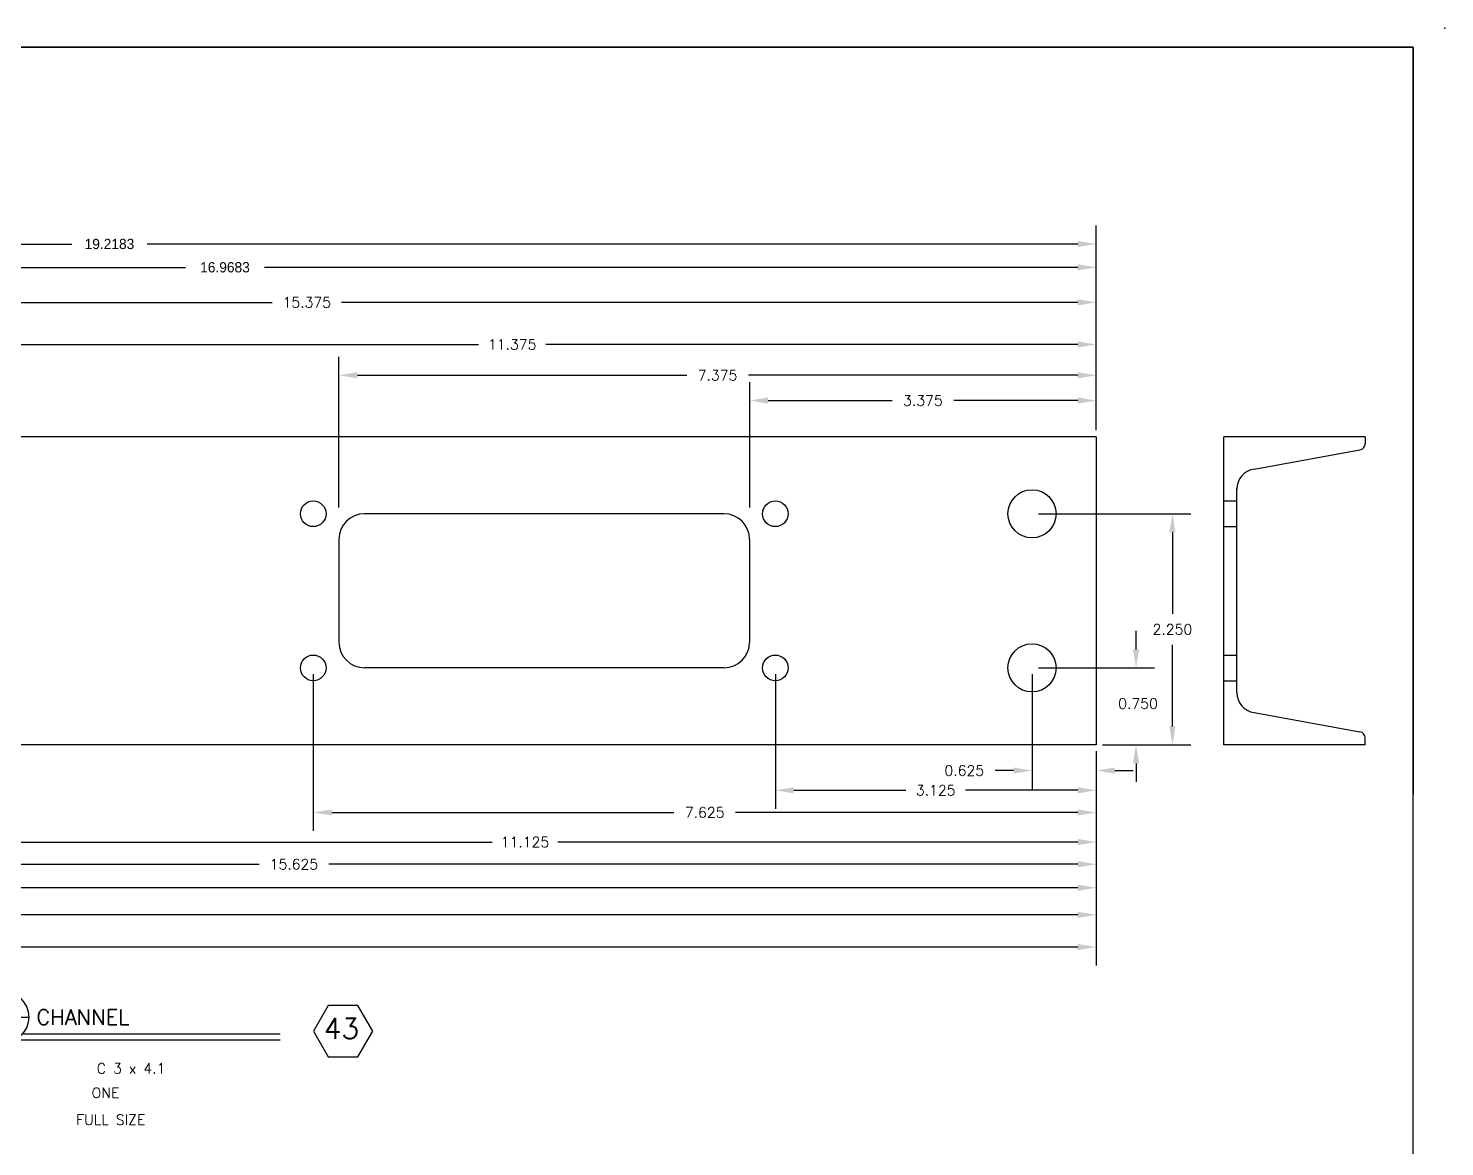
# Model space of a CAD drawing. Extents: x -0.3 to 33.6, y -0.2 to 21.2.
# Drawn here: x 19.51 to 33.31, y 10.3 to 21.18 of the extents above; entities that cross this region are included whole.
import ezdxf
from ezdxf.enums import TextEntityAlignment as Align

# ---------------------------------------------------------------- set-up
doc = ezdxf.new("R2010")
doc.units = 0
doc.header["$MEASUREMENT"] = 0
doc.linetypes.add('HIDDEN2', pattern=[0.1875, 0.125, -0.0625])
doc.layers.get('0').update_dxf_attribs({"linetype": 'CONTINUOUS'})
doc.layers.get('DEFPOINTS').update_dxf_attribs({"linetype": 'CONTINUOUS'})
for name, color, linetype in [('BORDER', 5, 'CONTINUOUS'), ('DIM', 1, 'CONTINUOUS'), ('HIDDEN2', 6, 'HIDDEN2'), ('OBJECT', 3, 'CONTINUOUS'), ('TEXT', 1, 'CONTINUOUS')]:
    doc.layers.add(name, color=color, linetype=linetype)
doc.styles.add('ROMANS', font='romans')
doc.styles.add('SIMPLEX', font='simplex')
doc.dimstyles.get("Standard").update_dxf_attribs({"dimtxt": 0.1, "dimasz": 0.18, "dimexe": 0.18, "dimexo": 0.0625, "dimgap": 0.1, "dimtad": 0, "dimtih": 1, "dimtoh": 1, "dimdec": 3, "dimzin": 0, "dimdsep": 46, "dimtxsty": 'SIMPLEX', "dimcen": 0.1, "dimclrd": 256, "dimclre": 256, "dimclrt": 256, "dimadec": 0, "dimazin": 0, "dimtfac": 0.8, "dimtdec": 3, "dimtofl": 0, "dimtmove": 2, "dimatfit": 3, "dimfxl": 1, "dimtolj": 1, "dimtzin": 0, "dimarcsym": 0})

# ---------------------------------------------------------------- blocks, each defined once
blk = doc.blocks.new('P-TITLE')
for p, q in [((-1.5625, -0.6375), (-1.0625, -0.6375)), ((-1.1125, -0.8), (1.3875, -0.8)), ((1.3875, -0.8625), (-1.1875, -0.8625))]:
    blk.add_line(p, q)
at = {"layer": 'DIM', "color": 7}
blk.add_circle((-1.3125, -0.6375), 0.25, dxfattribs=at)
at = {"style": 'ROMANS'}
for tag, p in [('NO.', (-1.3125, -0.5375)), ('PAGE', (-1.3125, -0.7375))]:
    blk.add_attdef(tag, text='', height=0.12, dxfattribs=at).set_placement(p, align=Align.MIDDLE)
for tag, p, height in [('DESCRIPTION', (-0.9875, -0.7125), 0.15), ('MATERIAL', (-0.4, -1.1875), 0.1), ('#_REQUIRED', (-0.45, -1.425), 0.1), ('SCALE', (-0.6, -1.6875), 0.1)]:
    blk.add_attdef(tag, p, '', height=height, dxfattribs=at)
at = {"style": 'ROMANS', "flags": 2}
for tag, p in [('MATERIAL:', (-1.1625, -1.1875)), ('#_REQD:', (-1.1625, -1.4375)), ('SCALE:', (-1.1625, -1.6875))]:
    blk.add_attdef(tag, p, '', height=0.1, dxfattribs=at)
blk = doc.blocks.new('*D29')
at = {"linetype": 'ByBlock', "transparency": 16777216}
for p, q in [((19.159, 17.837), (19.159, 16.719)), ((19.784, 17.087), (19.784, 16.719)), ((18.979, 16.899), (18.799, 16.899)), ((19.964, 16.899), (20.144, 16.899))]:
    blk.add_line(p, q, dxfattribs=at)
for points in [[(18.979, 16.929), (18.979, 16.869), (19.159, 16.899)], [(19.964, 16.929), (19.964, 16.869), (19.784, 16.899)]]:
    blk.add_solid(points, dxfattribs=at)
at = {"layer": 'DEFPOINTS', "color": 0, "linetype": 'ByBlock', "transparency": 16777216}
for p in [(19.159, 17.899), (19.784, 17.149), (19.159, 16.899)]:
    blk.add_point(p, dxfattribs=at)
at = {"linetype": 'ByBlock', "transparency": 16777216, "style": 'SIMPLEX'}
blk.add_text('0.625', height=0.1, dxfattribs=at).set_placement((18.499, 16.899), align=Align.MIDDLE_CENTER)
blk = doc.blocks.new('*D30')
at = {"linetype": 'ByBlock', "transparency": 16777216}
for p, q in [((16.659, 17.837), (16.659, 16.527)), ((19.784, 17.087), (19.784, 16.527)), ((16.839, 16.707), (17.931, 16.707)), ((19.604, 16.707), (18.512, 16.707))]:
    blk.add_line(p, q, dxfattribs=at)
for points in [[(16.839, 16.737), (16.839, 16.677), (16.659, 16.707)], [(19.604, 16.737), (19.604, 16.677), (19.784, 16.707)]]:
    blk.add_solid(points, dxfattribs=at)
at = {"layer": 'DEFPOINTS', "color": 0, "linetype": 'ByBlock', "transparency": 16777216}
for p in [(16.659, 17.899), (19.784, 17.149), (16.659, 16.707)]:
    blk.add_point(p, dxfattribs=at)
at = {"linetype": 'ByBlock', "transparency": 16777216, "style": 'SIMPLEX'}
blk.add_text('3.125', height=0.1, dxfattribs=at).set_placement((18.221, 16.707), align=Align.MIDDLE_CENTER)
blk = doc.blocks.new('*D31')
at = {"linetype": 'ByBlock', "transparency": 16777216}
for p, q in [((12.159, 17.837), (12.159, 16.311)), ((19.784, 17.087), (19.784, 16.311)), ((12.339, 16.491), (15.671, 16.491)), ((19.604, 16.491), (16.271, 16.491))]:
    blk.add_line(p, q, dxfattribs=at)
for points in [[(12.339, 16.521), (12.339, 16.461), (12.159, 16.491)], [(19.604, 16.521), (19.604, 16.461), (19.784, 16.491)]]:
    blk.add_solid(points, dxfattribs=at)
at = {"layer": 'DEFPOINTS', "color": 0, "linetype": 'ByBlock', "transparency": 16777216}
for p in [(12.159, 17.899), (19.784, 17.149), (12.159, 16.491)]:
    blk.add_point(p, dxfattribs=at)
at = {"linetype": 'ByBlock', "transparency": 16777216, "style": 'SIMPLEX'}
blk.add_text('7.625', height=0.1, dxfattribs=at).set_placement((15.971, 16.491), align=Align.MIDDLE_CENTER)
blk = doc.blocks.new('*D32')
at = {"linetype": 'ByBlock', "transparency": 16777216}
for p, q in [((8.659, 17.837), (8.659, 16.023)), ((19.784, 17.087), (19.784, 16.023)), ((8.839, 16.203), (13.902, 16.203)), ((19.604, 16.203), (14.54, 16.203))]:
    blk.add_line(p, q, dxfattribs=at)
for points in [[(8.839, 16.233), (8.839, 16.173), (8.659, 16.203)], [(19.604, 16.233), (19.604, 16.173), (19.784, 16.203)]]:
    blk.add_solid(points, dxfattribs=at)
at = {"layer": 'DEFPOINTS', "color": 0, "linetype": 'ByBlock', "transparency": 16777216}
for p in [(8.659, 17.899), (19.784, 17.149), (8.659, 16.203)]:
    blk.add_point(p, dxfattribs=at)
at = {"linetype": 'ByBlock', "transparency": 16777216, "style": 'SIMPLEX'}
blk.add_text('11.125', height=0.1, dxfattribs=at).set_placement((14.221, 16.203), align=Align.MIDDLE_CENTER)
blk = doc.blocks.new('*D33')
at = {"linetype": 'ByBlock', "transparency": 16777216}
for p, q in [((4.159, 17.837), (4.159, 15.807)), ((19.784, 17.087), (19.784, 15.807)), ((4.339, 15.987), (11.633, 15.987)), ((19.604, 15.987), (12.309, 15.987))]:
    blk.add_line(p, q, dxfattribs=at)
for points in [[(4.339, 16.017), (4.339, 15.957), (4.159, 15.987)], [(19.604, 16.017), (19.604, 15.957), (19.784, 15.987)]]:
    blk.add_solid(points, dxfattribs=at)
at = {"layer": 'DEFPOINTS', "color": 0, "linetype": 'ByBlock', "transparency": 16777216}
for p in [(4.159, 17.899), (19.784, 17.149), (4.159, 15.987)]:
    blk.add_point(p, dxfattribs=at)
at = {"linetype": 'ByBlock', "transparency": 16777216, "style": 'SIMPLEX'}
blk.add_text('15.625', height=0.1, dxfattribs=at).set_placement((11.971, 15.987), align=Align.MIDDLE_CENTER)
blk = doc.blocks.new('*D34')
at = {"linetype": 'ByBlock', "transparency": 16777216}
for p, q in [((19.221, 20.406), (20.706, 20.406)), ((20.526, 20.226), (20.526, 19.431)), ((20.526, 18.336), (20.526, 19.131)), ((19.846, 18.156), (20.706, 18.156))]:
    blk.add_line(p, q, dxfattribs=at)
for points in [[(20.496, 20.226), (20.556, 20.226), (20.526, 20.406)], [(20.496, 18.336), (20.556, 18.336), (20.526, 18.156)]]:
    blk.add_solid(points, dxfattribs=at)
at = {"layer": 'DEFPOINTS', "color": 0, "linetype": 'ByBlock', "transparency": 16777216}
for p in [(19.159, 20.406), (20.526, 20.406), (19.784, 18.156)]:
    blk.add_point(p, dxfattribs=at)
at = {"linetype": 'ByBlock', "transparency": 16777216, "style": 'SIMPLEX'}
blk.add_text('2.250', height=0.1, dxfattribs=at).set_placement((20.526, 19.281), align=Align.MIDDLE_CENTER)
blk = doc.blocks.new('*D42')
at = {"linetype": 'ByBlock', "transparency": 16777216}
for p, q in [((1.733, 15.678), (1.733, 13.155)), ((30.642, 14.928), (30.642, 13.155)), ((1.913, 13.335), (15.84, 13.335)), ((30.462, 13.335), (16.535, 13.335))]:
    blk.add_line(p, q, dxfattribs=at)
for points in [[(1.913, 13.365), (1.913, 13.305), (1.733, 13.335)], [(30.462, 13.365), (30.462, 13.305), (30.642, 13.335)]]:
    blk.add_solid(points, dxfattribs=at)
at = {"layer": 'DEFPOINTS', "color": 0, "linetype": 'ByBlock', "transparency": 16777216}
for p in [(1.733, 15.74), (30.642, 14.99), (30.642, 13.335)]:
    blk.add_point(p, dxfattribs=at)
at = {"linetype": 'ByBlock', "transparency": 16777216, "insert": (16.187, 13.335), "char_height": 0.1, "attachment_point": 5, "style": 'SIMPLEX'}
blk.add_mtext('\\A1;30.625', dxfattribs=at)
blk = doc.blocks.new('*D41')
at = {"linetype": 'ByBlock', "transparency": 16777216}
for p, q in [((4.556, 15.678), (4.556, 13.419)), ((30.642, 14.928), (30.642, 13.419)), ((4.736, 13.599), (17.251, 13.599)), ((30.462, 13.599), (17.946, 13.599))]:
    blk.add_line(p, q, dxfattribs=at)
for points in [[(4.736, 13.629), (4.736, 13.569), (4.556, 13.599)], [(30.462, 13.629), (30.462, 13.569), (30.642, 13.599)]]:
    blk.add_solid(points, dxfattribs=at)
at = {"layer": 'DEFPOINTS', "color": 0, "linetype": 'ByBlock', "transparency": 16777216}
for p in [(4.556, 15.74), (30.642, 14.99), (30.642, 13.599)]:
    blk.add_point(p, dxfattribs=at)
at = {"linetype": 'ByBlock', "transparency": 16777216, "insert": (17.599, 13.599), "char_height": 0.1, "attachment_point": 5, "style": 'SIMPLEX'}
blk.add_mtext('\\A1;27.800', dxfattribs=at)
blk = doc.blocks.new('*D40')
at = {"linetype": 'ByBlock', "transparency": 16777216}
for p, q in [((1.108, 14.928), (1.108, 12.842)), ((30.642, 14.928), (30.642, 12.842)), ((1.288, 13.022), (15.584, 13.022)), ((30.462, 13.022), (16.165, 13.022))]:
    blk.add_line(p, q, dxfattribs=at)
for points in [[(1.288, 13.052), (1.288, 12.992), (1.108, 13.022)], [(30.462, 13.052), (30.462, 12.992), (30.642, 13.022)]]:
    blk.add_solid(points, dxfattribs=at)
at = {"layer": 'DEFPOINTS', "color": 0, "linetype": 'ByBlock', "transparency": 16777216}
for p in [(1.108, 14.99), (30.642, 14.99), (30.642, 13.022)]:
    blk.add_point(p, dxfattribs=at)
at = {"linetype": 'ByBlock', "transparency": 16777216, "insert": (15.875, 13.022), "char_height": 0.1, "attachment_point": 5, "style": 'SIMPLEX'}
blk.add_mtext('\\A1;31.25', dxfattribs=at)
blk = doc.blocks.new('*D36')
at = {"linetype": 'ByBlock', "transparency": 16777216}
for p, q in [((18.968, 17.303), (18.968, 18.523)), ((22.343, 18.053), (22.343, 18.523)), ((19.148, 18.343), (20.355, 18.343)), ((22.163, 18.343), (20.955, 18.343))]:
    blk.add_line(p, q, dxfattribs=at)
for points in [[(19.148, 18.373), (19.148, 18.313), (18.968, 18.343)], [(22.163, 18.373), (22.163, 18.313), (22.343, 18.343)]]:
    blk.add_solid(points, dxfattribs=at)
at = {"layer": 'DEFPOINTS', "color": 0, "linetype": 'ByBlock', "transparency": 16777216}
for p in [(18.968, 18.343), (22.343, 17.99), (18.968, 17.24)]:
    blk.add_point(p, dxfattribs=at)
at = {"linetype": 'ByBlock', "transparency": 16777216, "style": 'SIMPLEX'}
blk.add_text('3.375', height=0.1, dxfattribs=at).set_placement((20.655, 18.343), align=Align.MIDDLE_CENTER)
blk = doc.blocks.new('*D37')
at = {"linetype": 'ByBlock', "transparency": 16777216}
for p, q in [((14.968, 17.303), (14.968, 18.769)), ((22.343, 18.053), (22.343, 18.769)), ((15.148, 18.589), (18.355, 18.589)), ((22.163, 18.589), (18.955, 18.589))]:
    blk.add_line(p, q, dxfattribs=at)
for points in [[(15.148, 18.619), (15.148, 18.559), (14.968, 18.589)], [(22.163, 18.619), (22.163, 18.559), (22.343, 18.589)]]:
    blk.add_solid(points, dxfattribs=at)
at = {"layer": 'DEFPOINTS', "color": 0, "linetype": 'ByBlock', "transparency": 16777216}
for p in [(14.968, 18.589), (22.343, 17.99), (14.968, 17.24)]:
    blk.add_point(p, dxfattribs=at)
at = {"linetype": 'ByBlock', "transparency": 16777216, "style": 'SIMPLEX'}
blk.add_text('7.375', height=0.1, dxfattribs=at).set_placement((18.655, 18.589), align=Align.MIDDLE_CENTER)
blk = doc.blocks.new('*D38')
at = {"linetype": 'ByBlock', "transparency": 16777216}
for p, q in [((10.968, 17.303), (10.968, 19.069)), ((22.343, 18.053), (22.343, 19.069)), ((11.148, 18.889), (16.327, 18.889)), ((22.163, 18.889), (16.984, 18.889))]:
    blk.add_line(p, q, dxfattribs=at)
for points in [[(11.148, 18.919), (11.148, 18.859), (10.968, 18.889)], [(22.163, 18.919), (22.163, 18.859), (22.343, 18.889)]]:
    blk.add_solid(points, dxfattribs=at)
at = {"layer": 'DEFPOINTS', "color": 0, "linetype": 'ByBlock', "transparency": 16777216}
for p in [(10.968, 18.889), (22.343, 17.99), (10.968, 17.24)]:
    blk.add_point(p, dxfattribs=at)
at = {"linetype": 'ByBlock', "transparency": 16777216, "style": 'SIMPLEX'}
blk.add_text('11.375', height=0.1, dxfattribs=at).set_placement((16.655, 18.889), align=Align.MIDDLE_CENTER)
blk = doc.blocks.new('*D39')
at = {"linetype": 'ByBlock', "transparency": 16777216}
for p, q in [((6.968, 17.303), (6.968, 19.479)), ((22.343, 18.053), (22.343, 19.479)), ((7.148, 19.299), (14.317, 19.299)), ((22.163, 19.299), (14.993, 19.299))]:
    blk.add_line(p, q, dxfattribs=at)
for points in [[(7.148, 19.329), (7.148, 19.269), (6.968, 19.299)], [(22.163, 19.329), (22.163, 19.269), (22.343, 19.299)]]:
    blk.add_solid(points, dxfattribs=at)
at = {"layer": 'DEFPOINTS', "color": 0, "linetype": 'ByBlock', "transparency": 16777216}
for p in [(6.968, 19.299), (22.343, 17.99), (6.968, 17.24)]:
    blk.add_point(p, dxfattribs=at)
at = {"linetype": 'ByBlock', "transparency": 16777216, "style": 'SIMPLEX'}
blk.add_text('15.375', height=0.1, dxfattribs=at).set_placement((14.655, 19.299), align=Align.MIDDLE_CENTER)
blk = doc.blocks.new('*D43')
at = {"linetype": 'ByBlock', "transparency": 16777216}
for p, q in [((13.673, 16.553), (13.673, 19.82)), ((30.642, 18.053), (30.642, 19.82)), ((13.853, 19.64), (21.774, 19.64)), ((30.462, 19.64), (22.541, 19.64))]:
    blk.add_line(p, q, dxfattribs=at)
for points in [[(13.853, 19.67), (13.853, 19.61), (13.673, 19.64)], [(30.462, 19.67), (30.462, 19.61), (30.642, 19.64)]]:
    blk.add_solid(points, dxfattribs=at)
at = {"layer": 'DEFPOINTS', "color": 0, "linetype": 'ByBlock', "transparency": 16777216}
for p in [(30.642, 19.64), (30.642, 17.99), (13.673, 16.49)]:
    blk.add_point(p, dxfattribs=at)
at = {"linetype": 'ByBlock', "transparency": 16777216, "insert": (22.157, 19.64), "char_height": 0.1, "attachment_point": 5}
blk.add_mtext('\\A1;16.9683', dxfattribs=at)
blk = doc.blocks.new('*D44')
at = {"linetype": 'ByBlock', "transparency": 16777216}
for p, q in [((11.423, 16.553), (11.423, 20.047)), ((30.642, 18.053), (30.642, 20.047)), ((11.603, 19.867), (20.666, 19.867)), ((30.462, 19.867), (21.399, 19.867))]:
    blk.add_line(p, q, dxfattribs=at)
for points in [[(11.603, 19.897), (11.603, 19.837), (11.423, 19.867)], [(30.462, 19.897), (30.462, 19.837), (30.642, 19.867)]]:
    blk.add_solid(points, dxfattribs=at)
at = {"layer": 'DEFPOINTS', "color": 0, "linetype": 'ByBlock', "transparency": 16777216}
for p in [(30.642, 19.867), (30.642, 17.99), (11.423, 16.49)]:
    blk.add_point(p, dxfattribs=at)
at = {"linetype": 'ByBlock', "transparency": 16777216, "insert": (21.032, 19.867), "char_height": 0.1, "attachment_point": 5}
blk.add_mtext('\\A1;19.2183', dxfattribs=at)

msp = doc.modelspace()

# ---------------------------------------------------------------- linework, layer by layer
at = {"layer": 'BORDER'}
for p, q in [((33, 21), (0, 21)), ((0, 21), (21, 21)), ((21, 21), (33, 21)), ((33, 21), (33, 13.72738)), ((33, 0), (33, 21))]:
    msp.add_line(p, q, dxfattribs=at)
at = {"layer": 'DEFPOINTS', "color": 0, "linetype": 'ByBlock'}
msp.add_point((30.30079, 14.95769), dxfattribs=at)
at = {"layer": 'DIM', "linetype": 'ByBlock'}
for p, q in [((30.30079, 15.13769), (30.30079, 15.31769)), ((29.35023, 14.95769), (30.48079, 14.95769)), ((30.30079, 14.02769), (30.30079, 13.84769))]:
    msp.add_line(p, q, dxfattribs=at)
at = {"layer": 'DIM'}
msp.add_point((33.3064, 21.18476), dxfattribs=at)
at = {"layer": 'DIM', "linetype": 'ByBlock'}
for points in [[(30.27079, 15.13769), (30.33079, 15.13769), (30.30079, 14.95769)], [(30.27079, 14.02769), (30.33079, 14.02769), (30.30079, 14.20769)]]:
    msp.add_solid(points, dxfattribs=at)
at = {"layer": 'HIDDEN2'}
for p, q in [((31.15669, 16.58269), (31.28169, 16.58269)), ((31.15669, 16.33269), (31.28169, 16.33269)), ((31.15669, 15.08269), (31.28169, 15.08269)), ((31.15669, 14.83269), (31.28169, 14.83269))]:
    msp.add_line(p, q, dxfattribs=at)
at = {"layer": 'OBJECT'}
for p, q in [((29.91273, 17.20769), (5.53376, 17.20769)), ((29.91273, 17.20769), (29.91273, 14.20769)), ((31.15669, 14.20769), (31.15669, 17.20769)), ((32.53169, 17.20769), (31.15669, 17.20769)), ((32.53169, 17.20769), (32.53169, 17.13996)), ((31.45041, 16.89369), (32.48108, 17.08069)), ((31.28169, 14.71923), (31.28169, 16.70769)), ((26.28773, 16.45769), (22.78773, 16.45769)), ((22.53773, 16.20769), (22.53773, 15.20769)), ((26.53773, 16.20769), (26.53773, 15.20769)), ((26.28773, 14.95769), (22.78773, 14.95769)), ((31.45041, 14.5217), (32.48108, 14.3347)), ((29.91273, 14.20769), (4.54828, 14.20769)), ((32.53169, 14.20769), (31.15669, 14.20769)), ((32.53169, 14.20769), (32.53169, 14.27543))]:
    msp.add_line(p, q, dxfattribs=at)
for centre, radius in [((29.28773, 16.45769), 0.23438), ((22.28773, 16.45769), 0.125), ((26.78773, 16.45769), 0.125), ((29.28773, 14.95769), 0.23438), ((22.28773, 14.95769), 0.125), ((26.78773, 14.95769), 0.125)]:
    msp.add_circle(centre, radius, dxfattribs=at)
for centre, radius, start, end in [((32.47169, 17.13996), 0.06, 279, 0), ((31.48169, 16.69616), 0.2, 99, 180), ((22.78773, 16.20769), 0.25, 90, 180), ((26.28773, 16.20769), 0.25, 0, 90), ((22.78773, 15.20769), 0.25, 180, 270), ((26.28773, 15.20769), 0.25, 270, 0), ((31.48169, 14.71923), 0.2, 180, 261), ((32.47169, 14.27543), 0.06, 0, 81)]:
    msp.add_arc(centre, radius, start, end, dxfattribs=at)
at = {"layer": 'TEXT'}
msp.add_lwpolyline([(22.43401, 11.67035), (22.28968, 11.42035), (22.43401, 11.17035), (22.72269, 11.17035), (22.86703, 11.42035), (22.72269, 11.67035)], close=True, dxfattribs=at)

# ---------------------------------------------------------------- block references
ref = msp.add_blockref('P-TITLE', (20.57923, 12.19474), dxfattribs=at)
ref.add_attrib('SCALE', 'FULL SIZE', (19.97923, 10.50724), dxfattribs={"layer": '0', "height": 0.1, "style": 'ROMANS'})
ref.add_attrib('#_REQUIRED', 'ONE', (20.12923, 10.76974), dxfattribs={"layer": '0', "height": 0.1, "style": 'ROMANS'})
ref.add_attrib('MATERIAL', 'C 3 x 4.1', (20.17923, 11.00724), dxfattribs={"layer": '0', "height": 0.1, "style": 'ROMANS'})
ref.add_attrib('NO.', '13', dxfattribs={"layer": '0', "height": 0.12, "style": 'ROMANS'}).set_placement((19.26673, 11.65724), align=Align.MIDDLE)
ref.add_attrib('DESCRIPTION', 'CHANNEL', (19.59173, 11.48224), dxfattribs={"layer": '0', "height": 0.15, "style": 'ROMANS'})
ref.add_attrib('PAGE', '11', dxfattribs={"layer": '0', "height": 0.12, "style": 'ROMANS'}).set_placement((19.26673, 11.45724), align=Align.MIDDLE)

# ---------------------------------------------------------------- texts
at = {"layer": 'DIM', "linetype": 'ByBlock', "style": 'SIMPLEX'}
msp.add_text('0.750', height=0.1, dxfattribs=at).set_placement((30.32016, 14.60942), align=Align.MIDDLE_CENTER)
at = {"layer": 'TEXT', "style": 'SIMPLEX'}
msp.add_text('43', height=0.201, dxfattribs=at).set_placement((22.38987, 11.34571))

# ---------------------------------------------------------------- dimensions: what is measured, and where the dimension line sits
at = {"layer": 'DIM'}
for base, p1, p2, picture, middle, set_off in [((14.53773, 18.51611), (29.91273, 17.20769), (14.53773, 16.45769), '*D39', (13.92629, 18.51611), (7.57003, -0.78254)), ((18.53773, 18.10672), (29.91273, 17.20769), (18.53773, 16.45769), '*D38', (15.92629, 18.10672), (7.57003, -0.78254)), ((22.53773, 17.8065), (29.91273, 17.20769), (22.53773, 16.45769), '*D37', (17.92629, 17.8065), (7.57003, -0.78254)), ((26.53773, 17.56086), (29.91273, 17.20769), (26.53773, 16.45769), '*D36', (19.92629, 17.56086), (7.57003, -0.78254)), ((14.28773, 13.04616), (29.91273, 14.20769), (14.28773, 14.95769), '*D33', (13.80129, 13.04616), (10.12893, -2.94133)), ((18.78773, 13.26198), (29.91273, 14.20769), (18.78773, 14.95769), '*D32', (16.05129, 13.26198), (10.12893, -2.94133)), ((22.28773, 13.54975), (29.91273, 14.20769), (22.28773, 14.95769), '*D31', (17.80129, 13.54975), (10.12893, -2.94133)), ((26.78773, 13.76557), (29.91273, 14.20769), (26.78773, 14.95769), '*D30', (20.05129, 13.76557), (10.12893, -2.94133)), ((29.28773, 13.95741), (29.91273, 14.20769), (29.28773, 14.95769), '*D29', (20.32879, 13.95741), (10.12893, -2.94133))]:
    dim = msp.add_linear_dim(base=base, p1=p1, p2=p2, dimstyle='STANDARD', dxfattribs=at)
    dim.commit()
    dim.dimension.update_dxf_attribs({"geometry": picture, "text_midpoint": middle, "insert": set_off})
dim = msp.add_linear_dim(base=(30.65512, 16.45769), p1=(29.91273, 14.20769), p2=(29.28773, 16.45769), angle=90, dimstyle='STANDARD', dxfattribs=at)
dim.commit()
dim.dimension.update_dxf_attribs({"geometry": '*D34', "text_midpoint": (22.35618, 15.33269), "insert": (10.12893, -3.94852)})
for base, p1, text, picture, middle in [((29.91273, 12.55199), (1.00374, 14.95769), '30.625', '*D42', (15.45824, 12.55199)), ((29.91273, 12.81603), (3.82674, 14.95769), '27.800', '*D41', (16.86974, 12.81603)), ((29.91273, 12.23961), (0.37874, 14.20769), '31.25', '*D40', (15.14574, 12.23961))]:
    dim = msp.add_linear_dim(base=base, p1=p1, p2=(29.91273, 14.20769), text=text, dimstyle='STANDARD', dxfattribs=at)
    dim.commit()
    dim.dimension.update_dxf_attribs({"geometry": picture, "text_midpoint": middle, "insert": (-0.72891, -0.78254)})
at = {"layer": 'TEXT'}
for base, p1, picture, middle in [((29.91273, 19.08419), (10.69441, 15.70769), '*D44', (20.30357, 19.08419)), ((29.91273, 18.85733), (12.94441, 15.70769), '*D43', (21.42857, 18.85733))]:
    dim = msp.add_linear_dim(base=base, p1=p1, p2=(29.91273, 17.20769), dimstyle='STANDARD', override={"dimdec": 4, "dimtxsty": 'STANDARD', "dimtdec": 4, "dimtmove": 0}, dxfattribs=at)
    dim.commit()
    dim.dimension.update_dxf_attribs({"geometry": picture, "text_midpoint": middle, "insert": (-0.72891, -0.78254)})

doc.saveas('drawing.dxf')
